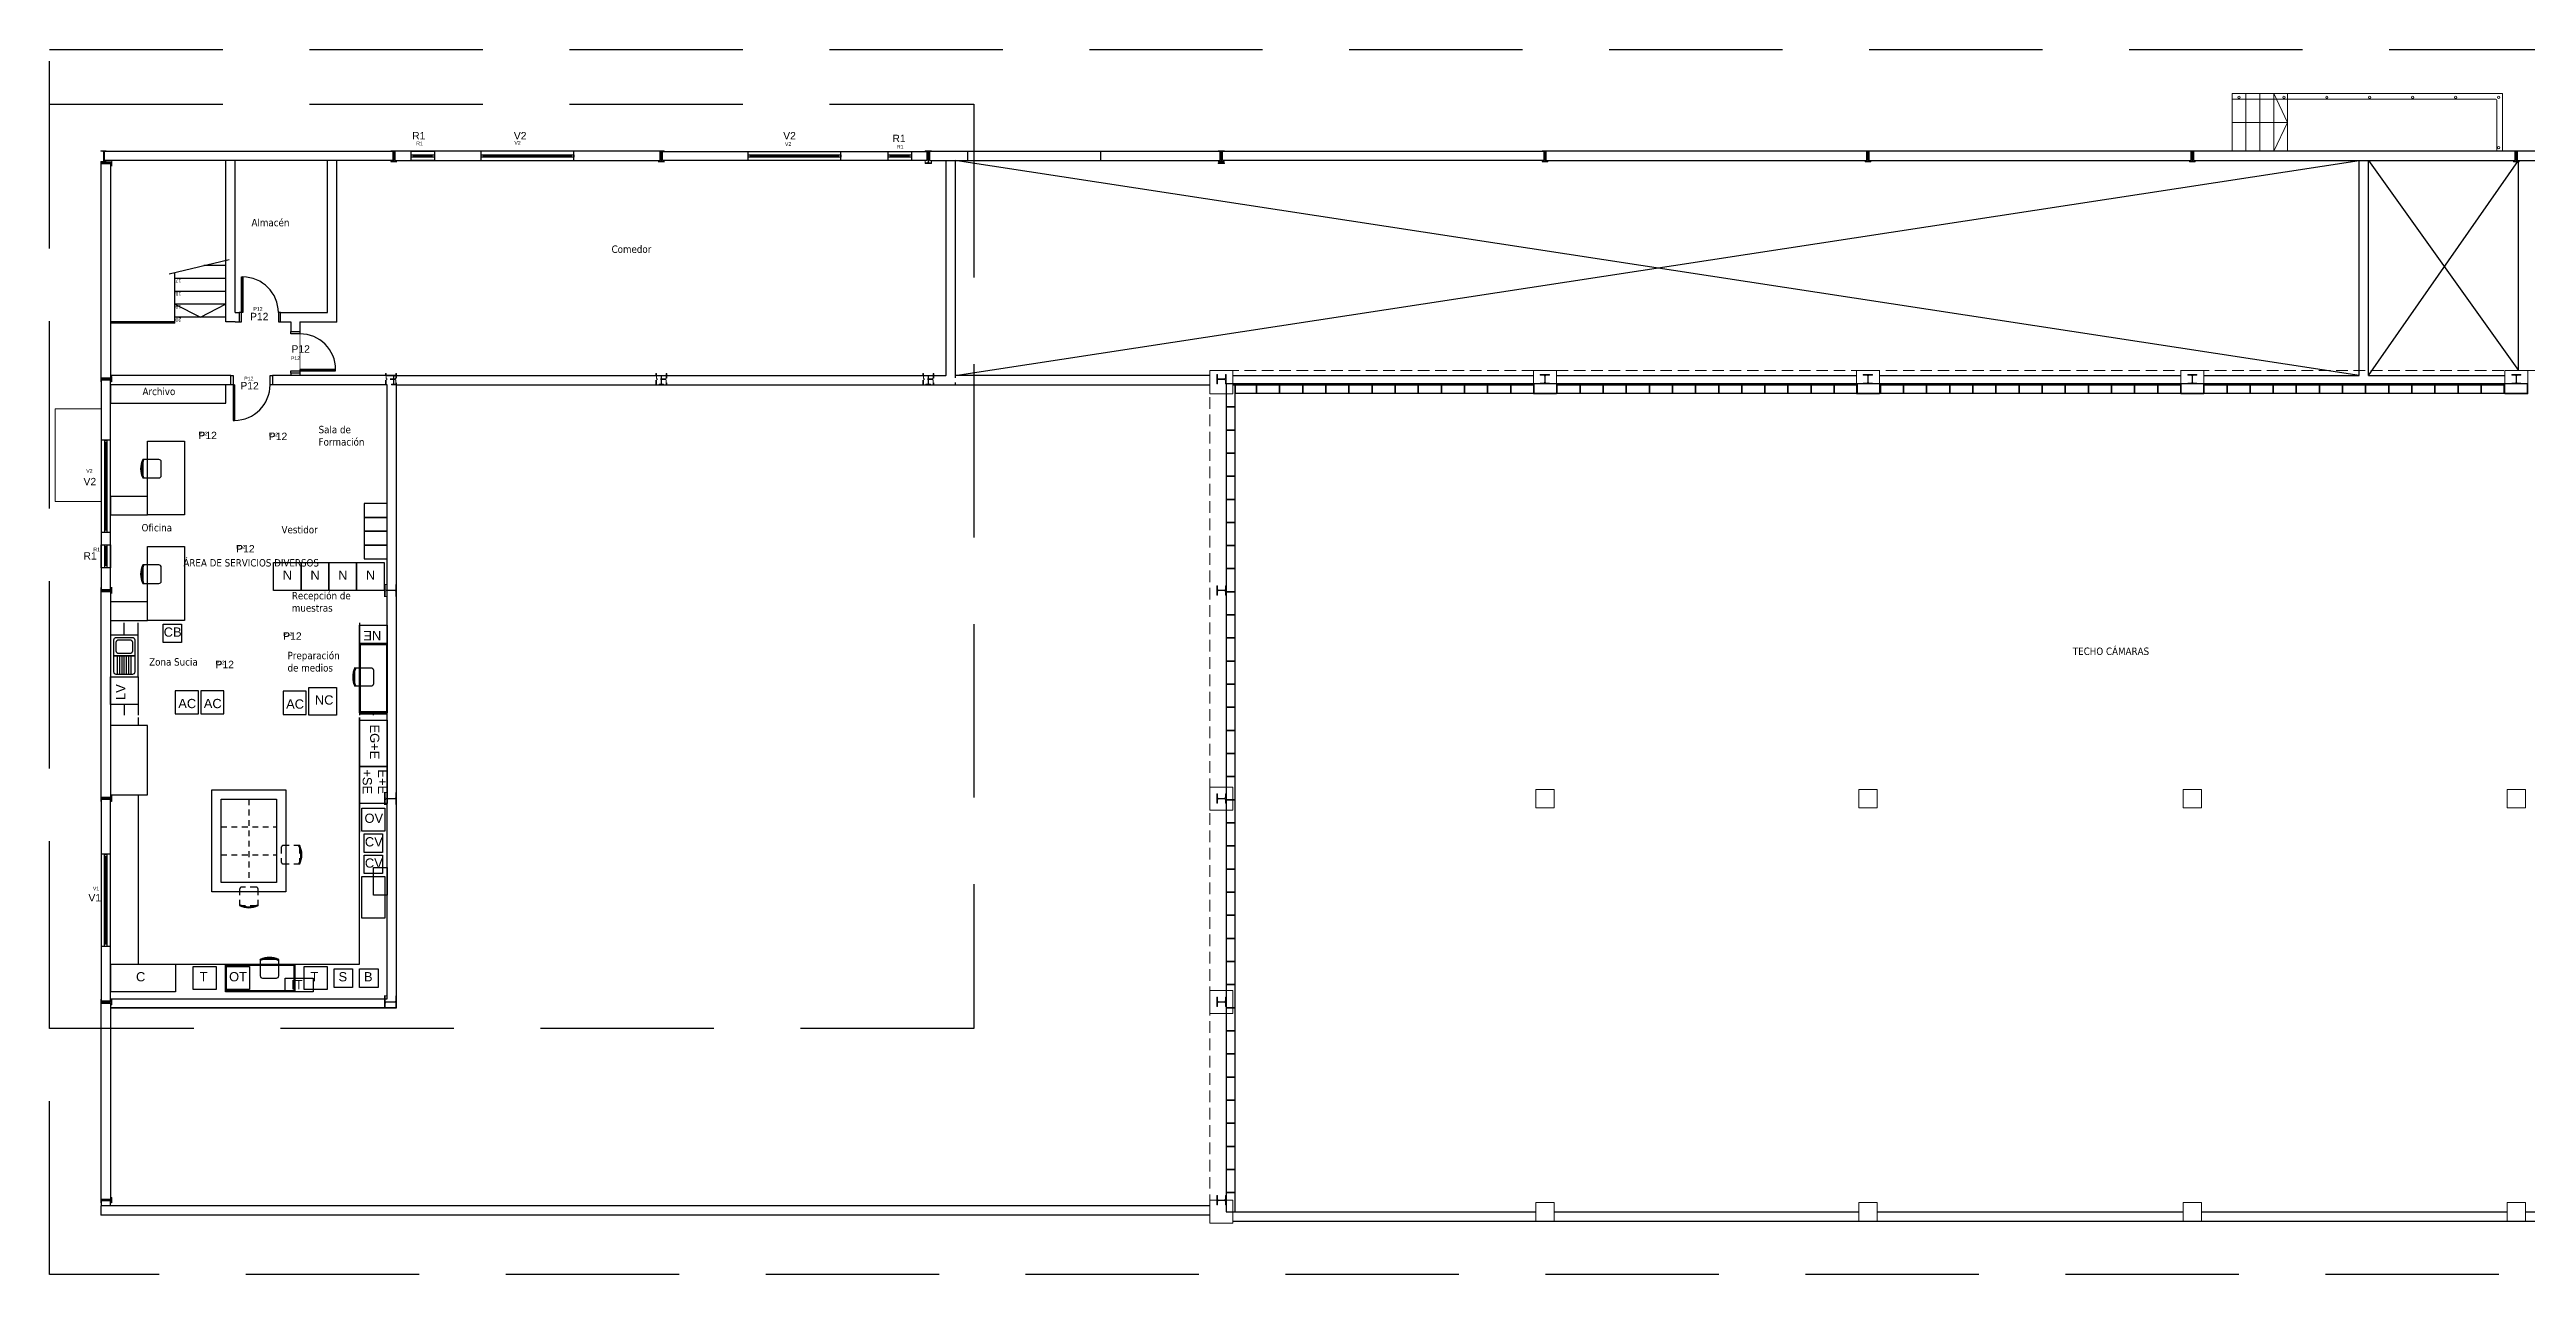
# Model space of a CAD drawing. Header units: metres. Extents: x 335 to 416, y -99 to 49.
# Drawn here: x 334.9 to 388.5, y 22.8 to 49.3 of the extents above; entities that cross this region are included whole.
import ezdxf

# ---------------------------------------------------------------- set-up
doc = ezdxf.new("R2010")
doc.units = ezdxf.units.M
for name, pattern in [('2010.10.30 PLANO BASE$0$HIDDEN', [0.375, 0.25, -0.125]), ('CONTINUA', [0]), ('HIDDEN', [0.375, 0.25, -0.125]), ('RAYITAS', [0.375, 0.25, -0.125])]:
    doc.linetypes.add(name, pattern=pattern)
for name, color, linetype in [('00.00 CRUZ HUECOS', 3, 'Continuous'), ('00.02 TEXTO 2', 8, 'Continuous'), ('05.01 TABIQUERÍA', 8, 'Continuous'), ('05.01 TABIQUERÍA ALTA', 8, 'Continuous'), ('05.01 TABIQUERÍA CUBIERTA', 8, 'Continuous'), ('05.01 TABIQUERÍA EXISTENTE', 8, 'Continuous'), ('05.02 CERRAMIENTOS ALVEOLARES', 8, 'Continuous'), ('05.04 ENFOSCADO ALICATADO', 251, 'Continuous'), ('05.04 TRASD OMEGA PLADUR', 251, 'Continuous'), ('05.04 TRASD OMEGA PLADUR ALICATADO', 251, 'Continuous'), ('06.02 PAVIMENTOS_ALTA', 8, 'Continuous'), ('06.03 ESCALERAS', 4, 'Continuous'), ('07.01 CARPINTERIA', 253, 'Continuous'), ('07.01 CARPINTERIA ALTA', 253, 'Continuous'), ('07.01 CARPINTERIA MEMORIA 1_100', 5, 'Continuous'), ('07.01 CARPINTERIA MEMORIA 1_50', 5, 'Continuous'), ('07.01 CARPINTERIA PANEL MEMORIA 1_100', 150, 'Continuous'), ('07.01 CARPINTERIA PANEL MEMORIA 1_50', 5, 'Continuous'), ('10.02 MOBILIARIO', 4, 'Continuous'), ('10.02 MOBILIARIO TEXTOS', 3, 'Continuous')]:
    doc.layers.add(name, color=color, linetype=linetype)
for name, color, linetype, lineweight in [('01.01 URB_RAMPAS', 8, 'Continuous', 5), ('01.01 URBANIZACIÓN', 8, 'Continuous', 5), ('04.01 PILARES', 7, 'Continuous', 5), ('04.01 PILARES EXISTENTE', 7, 'Continuous', 5), ('04.01 PILARES_CUBIERTA', 7, 'Continuous', 5), ('04.02 ESTRUCTURA HORMIGÓN FORJADOS', 7, 'Continuous', 5), ('04.02 ESTRUCTURA METALICA', 7, 'Continuous', 5)]:
    doc.layers.add(name, color=color, linetype=linetype, lineweight=lineweight)
doc.layers.add('99_NO_IMPRIME', color=7, linetype='Continuous', plot=False)
doc.styles.add('Civilport', font='tahoma.ttf')
doc.styles.get("Standard").update_dxf_attribs({"font": 'arial.ttf'})

# ---------------------------------------------------------------- blocks, each defined once
blk = doc.blocks.new('0ipe0240')
at = {"ltscale": 0.009}
for p, q in [((-0.06, 0.1102), (-0.06, 0.12)), ((-0.06, 0.12), (0.06, 0.12)), ((-0.06, 0.1102), (-0.0151, 0.1102)), ((-0.0031, -0.0982), (-0.0031, 0.0982)), ((-0.0031, 0), (0.0031, 0)), ((0.0031, -0.0982), (0.0031, 0.0982)), ((0.06, 0.1102), (0.0151, 0.1102)), ((0.06, 0.12), (0.06, 0.1102)), ((-0.0151, -0.1102), (-0.06, -0.1102)), ((-0.06, -0.12), (-0.06, -0.1102)), ((0.06, -0.12), (-0.06, -0.12)), ((0.0151, -0.1102), (0.06, -0.1102)), ((0.06, -0.1102), (0.06, -0.12))]:
    blk.add_line(p, q, dxfattribs=at)
for centre, start, end in [((-0.0151, 0.0982), 0, 90), ((0.0151, 0.0982), 90, 180), ((-0.0151, -0.0982), 270, 0), ((0.0151, -0.0982), 180, 270)]:
    blk.add_arc(centre, 0.012, start, end, dxfattribs=at)
blk = doc.blocks.new('0upn0240')
at = {"ltscale": 0.009}
blk.add_line((0, 0), (0.01, 0), dxfattribs=at)
blk.add_lwpolyline([(0, -0.12), (0.085, -0.12), (0.085, -0.118, 0.377869), (0.079, -0.112), (0.021, -0.104, -0.377869), (0.01, -0.091), (0.01, 0.091, -0.377869), (0.021, 0.104), (0.079, 0.112, 0.377869), (0.085, 0.118), (0.085, 0.12), (0, 0.12)], format="xyb", close=True)
blk = doc.blocks.new('0ipe0270')
at = {"ltscale": 0.009}
for p, q in [((-0.0675, 0.1248), (-0.0675, 0.135)), ((-0.0675, 0.135), (0.0675, 0.135)), ((-0.0675, 0.1248), (-0.018, 0.1248)), ((-0.003, -0.1098), (-0.003, 0.1098)), ((-0.003, 0), (0.003, 0)), ((0.003, -0.1098), (0.003, 0.1098)), ((0.0675, 0.1248), (0.018, 0.1248)), ((0.0675, 0.135), (0.0675, 0.1248)), ((-0.018, -0.1248), (-0.0675, -0.1248)), ((-0.0675, -0.135), (-0.0675, -0.1248)), ((0.0675, -0.135), (-0.0675, -0.135)), ((0.018, -0.1248), (0.0675, -0.1248)), ((0.0675, -0.1248), (0.0675, -0.135))]:
    blk.add_line(p, q, dxfattribs=at)
for centre, start, end in [((-0.018, 0.1098), 0, 90), ((0.018, 0.1098), 90, 180), ((-0.018, -0.1098), 270, 0), ((0.018, -0.1098), 180, 270)]:
    blk.add_arc(centre, 0.015, start, end, dxfattribs=at)
blk = doc.blocks.new('0heb0260')
at = {"ltscale": 0.009}
for p, q in [((-0.13, 0.1125), (-0.13, 0.13)), ((-0.13, 0.13), (0.13, 0.13)), ((-0.029, 0.1125), (-0.13, 0.1125)), ((-0.005, -0.0885), (-0.005, 0.0885)), ((0.005, 0), (-0.005, 0)), ((0.005, -0.0885), (0.005, 0.0885)), ((0.029, 0.1125), (0.13, 0.1125)), ((0.13, 0.13), (0.13, 0.1125)), ((-0.13, -0.1125), (-0.029, -0.1125)), ((-0.13, -0.13), (-0.13, -0.1125)), ((0.13, -0.13), (-0.13, -0.13)), ((0.13, -0.1125), (0.029, -0.1125)), ((0.13, -0.1125), (0.13, -0.13))]:
    blk.add_line(p, q, dxfattribs=at)
for centre, start, end in [((-0.029, 0.0885), 360, 90), ((0.029, 0.0885), 90, 180), ((-0.029, -0.0885), 270, 360), ((0.029, -0.0885), 180, 270)]:
    blk.add_arc(centre, 0.024, start, end, dxfattribs=at)
blk = doc.blocks.new('0ipe0200')
at = {"ltscale": 0.009}
for p, q in [((-0.05, 0.0915), (-0.05, 0.1)), ((-0.05, 0.1), (0.05, 0.1)), ((-0.05, 0.0915), (-0.0148, 0.0915)), ((-0.0028, 0.0795), (-0.0028, -0.0795)), ((-0.0028, 0), (0.0028, 0)), ((0.0028, 0.0795), (0.0028, -0.0795)), ((0.05, 0.0915), (0.0148, 0.0915)), ((0.05, 0.1), (0.05, 0.0915)), ((-0.0148, -0.0915), (-0.05, -0.0915)), ((-0.05, -0.1), (-0.05, -0.0915)), ((0.05, -0.1), (-0.05, -0.1)), ((0.0148, -0.0915), (0.05, -0.0915)), ((0.05, -0.0915), (0.05, -0.1))]:
    blk.add_line(p, q, dxfattribs=at)
for centre, start, end in [((-0.0148, 0.0795), 0, 90), ((0.0148, 0.0795), 90, 180), ((-0.0148, -0.0795), 270, 0), ((0.0148, -0.0795), 180, 270)]:
    blk.add_arc(centre, 0.012, start, end, dxfattribs=at)
blk = doc.blocks.new('0HEB0240dis')
at = {"layer": '04.02 ESTRUCTURA METALICA', "linetype": 'RAYITAS', "ltscale": 0.1}
for p, q in [((-0.12, -0.12), (-0.12, 0.12)), ((-0.12, 0.12), (-0.103, 0.12)), ((-0.103, 0.026), (-0.103, 0.12)), ((0.082, 0.005), (-0.082, 0.005)), ((0, 0.005), (0, -0.005)), ((0.103, 0.12), (0.12, 0.12)), ((0.103, 0.12), (0.103, 0.026)), ((0.12, 0.12), (0.12, -0.12)), ((-0.103, -0.12), (-0.12, -0.12)), ((-0.103, -0.026), (-0.103, -0.12)), ((0.082, -0.005), (-0.082, -0.005)), ((0.103, -0.12), (0.103, -0.026)), ((0.12, -0.12), (0.103, -0.12))]:
    blk.add_line(p, q, dxfattribs=at)
for centre, start, end in [((-0.082, 0.026), 180, 270), ((0.082, 0.026), 270, 0), ((-0.082, -0.026), 90, 180), ((0.082, -0.026), 0, 90)]:
    blk.add_arc(centre, 0.021, start, end, dxfattribs=at)
blk = doc.blocks.new('0heb0200')
at = {"ltscale": 0.009}
blk.add_line((0.0045, 0), (-0.0045, 0), dxfattribs=at)
blk.add_lwpolyline([(-0.1, -0.1), (0.1, -0.1), (0.1, -0.085), (0.0225, -0.085, -0.4142136), (0.0045, -0.067), (0.0045, 0.067, -0.4142136), (0.0225, 0.085), (0.1, 0.085), (0.1, 0.1), (-0.1, 0.1), (-0.1, 0.085), (-0.0225, 0.085, -0.4142136), (-0.0045, 0.067), (-0.0045, -0.067, -0.4142136), (-0.0225, -0.085), (-0.1, -0.085)], format="xyb", close=True)

msp = doc.modelspace()

# ---------------------------------------------------------------- linework, layer by layer
at = {"layer": '00.00 CRUZ HUECOS', "color": 9}
for p, q in [((354.479, 42.283), (384.859, 46.933)), ((384.859, 42.283), (354.479, 46.932)), ((385.059, 46.933), (388.309, 42.388)), ((385.059, 42.283), (388.309, 46.933))]:
    msp.add_line(p, q, dxfattribs=at)
at = {"layer": '01.01 URB_RAMPAS'}
for p, q in [((382.109, 48.383), (382.109, 47.133)), ((382.109, 48.383), (387.959, 48.383)), ((382.409, 48.383), (382.409, 47.133)), ((382.709, 48.383), (382.709, 47.133)), ((383.009, 48.383), (383.009, 47.133)), ((383.309, 48.383), (383.309, 47.133)), ((387.959, 47.133), (387.959, 48.383))]:
    msp.add_line(p, q, dxfattribs=at)
for points in [[(382.109, 47.758), (383.309, 47.758), (383.009, 48.383)], [(382.109, 47.758), (383.309, 47.758), (383.009, 47.133)]]:
    msp.add_lwpolyline(points, dxfattribs=at)
at = {"layer": '01.01 URBANIZACIÓN', "ltscale": 0.01}
for p, q in [((335.999, 41.558), (334.999, 41.558)), ((334.999, 39.558), (334.999, 41.558)), ((335.999, 39.558), (334.999, 39.558))]:
    msp.add_line(p, q, dxfattribs=at)
at = {"layer": '01.01 URBANIZACIÓN'}
msp.add_lwpolyline([(382.109, 48.263), (387.799, 48.263, -0.414214), (387.839, 48.223), (387.839, 47.133)], format="xyb", dxfattribs=at)
for centre in [(382.259, 48.303), (383.229, 48.303), (384.159, 48.303), (385.089, 48.303), (386.019, 48.303), (386.949, 48.303), (387.879, 48.303), (387.879, 47.213)]:
    msp.add_circle(centre, 0.025, dxfattribs=at)
at = {"layer": '04.01 PILARES EXISTENTE', "linetype": 'CONTINUA', "ltscale": 0.2}
for points in [[(359.989, 42.388), (360.489, 42.388), (360.489, 41.888), (359.989, 41.888)], [(366.989, 42.388), (367.489, 42.388), (367.489, 41.888), (366.989, 41.888)], [(373.979, 42.388), (374.479, 42.388), (374.479, 41.888), (373.979, 41.888)], [(380.999, 42.388), (381.499, 42.388), (381.499, 41.888), (380.999, 41.888)], [(388.009, 42.388), (388.509, 42.388), (388.509, 41.888), (388.009, 41.888)], [(359.989, 33.378), (360.489, 33.378), (360.489, 32.878), (359.989, 32.878)], [(367.039, 33.328), (367.439, 33.328), (367.439, 32.928), (367.039, 32.928)], [(374.029, 33.328), (374.429, 33.328), (374.429, 32.928), (374.029, 32.928)], [(381.049, 33.328), (381.449, 33.328), (381.449, 32.928), (381.049, 32.928)], [(388.059, 33.328), (388.459, 33.328), (388.459, 32.928), (388.059, 32.928)], [(359.989, 28.978), (360.489, 28.978), (360.489, 28.478), (359.989, 28.478)], [(359.989, 24.438), (360.489, 24.438), (360.489, 23.938), (359.989, 23.938)], [(367.039, 24.388), (367.439, 24.388), (367.439, 23.988), (367.039, 23.988)], [(374.029, 24.388), (374.429, 24.388), (374.429, 23.988), (374.029, 23.988)], [(381.049, 24.388), (381.449, 24.388), (381.449, 23.988), (381.049, 23.988)], [(388.059, 24.388), (388.459, 24.388), (388.459, 23.988), (388.059, 23.988)]]:
    msp.add_lwpolyline(points, close=True, dxfattribs=at)
at = {"layer": '04.01 PILARES_CUBIERTA'}
msp.add_line((360.339, 24.338), (360.339, 24.458), dxfattribs=at)
at = {"layer": '04.02 ESTRUCTURA HORMIGÓN FORJADOS', "linetype": 'HIDDEN'}
msp.add_lwpolyline([(359.989, 23.938), (359.989, 42.388), (402.549, 42.388), (402.549, 23.988), (360.489, 23.988), (360.489, 23.938), (359.989, 23.938)], close=True, dxfattribs=at)
at = {"layer": '05.01 TABIQUERÍA'}
for p, q in [((384.859, 42.283), (384.859, 46.933)), ((385.059, 42.283), (385.059, 46.933)), ((388.309, 42.388), (388.309, 46.933)), ((359.989, 42.283), (354.479, 42.283)), ((354.479, 42.083), (359.989, 42.083))]:
    msp.add_line(p, q, dxfattribs=at)
at = {"layer": '05.01 TABIQUERÍA ALTA'}
for p, q in [((338.699, 43.443), (338.699, 46.933)), ((338.899, 43.643), (338.899, 46.933)), ((340.899, 43.643), (340.899, 46.933)), ((354.279, 46.932), (354.279, 42.283)), ((354.279, 46.932), (354.279, 42.283)), ((354.479, 46.932), (354.479, 42.283)), ((354.479, 46.932), (354.479, 42.283)), ((338.899, 43.443), (338.699, 43.443)), ((338.899, 43.643), (338.983, 43.643)), ((338.899, 43.443), (339.001, 43.443)), ((339.882, 43.643), (340.899, 43.643)), ((338.744, 42.283), (336.199, 42.283)), ((338.804, 42.283), (336.199, 42.283)), ((338.804, 42.083), (336.199, 42.083)), ((338.804, 42.083), (336.199, 42.083)), ((342.189, 42.283), (339.703, 42.283)), ((342.156, 42.083), (339.703, 42.083)), ((342.189, 42.083), (339.703, 42.083)), ((342.389, 42.283), (339.753, 42.283)), ((342.189, 42.283), (354.279, 42.283)), ((342.189, 28.798), (342.189, 42.083)), ((342.389, 28.744), (342.389, 42.083)), ((342.389, 42.083), (354.479, 42.083)), ((342.389, 28.744), (342.389, 42.083)), ((336.198, 28.798), (342.189, 28.798)), ((336.198, 28.598), (342.389, 28.598))]:
    msp.add_line(p, q, dxfattribs=at)
for points in [[(340.3, 43.443), (341.1, 43.443), (341.1, 46.933)], [(338.899, 43.443), (338.983, 43.443)], [(339.882, 43.443), (340.1, 43.443)], [(340.1, 43.443), (340.1, 43.234)], [(340.3, 43.443), (340.3, 43.234)], [(340.1, 42.334), (340.1, 42.283)], [(340.3, 42.334), (340.3, 42.283)]]:
    msp.add_lwpolyline(points, dxfattribs=at)
at = {"layer": '05.01 TABIQUERÍA CUBIERTA'}
for points in [[(360.539, 42.103), (360.339, 42.103), (360.339, 41.603), (360.539, 41.603)], [(360.999, 41.903), (360.999, 42.103), (360.539, 42.103), (360.539, 41.903)], [(361.499, 41.903), (361.499, 42.103), (360.999, 42.103), (360.999, 41.903)], [(361.999, 41.903), (361.999, 42.103), (361.499, 42.103), (361.499, 41.903)], [(362.499, 41.903), (362.499, 42.103), (361.999, 42.103), (361.999, 41.903)], [(362.999, 41.903), (362.999, 42.103), (362.499, 42.103), (362.499, 41.903)], [(363.499, 41.903), (363.499, 42.103), (362.999, 42.103), (362.999, 41.903)], [(363.999, 41.903), (363.999, 42.103), (363.499, 42.103), (363.499, 41.903)], [(364.499, 41.903), (364.499, 42.103), (363.999, 42.103), (363.999, 41.903)], [(364.999, 41.903), (364.999, 42.103), (364.499, 42.103), (364.499, 41.903)], [(365.499, 41.903), (365.499, 42.103), (364.999, 42.103), (364.999, 41.903)], [(365.999, 41.903), (365.999, 42.103), (365.499, 42.103), (365.499, 41.903)], [(366.499, 41.903), (366.499, 42.103), (365.999, 42.103), (365.999, 41.903)], [(366.999, 41.903), (366.999, 42.103), (366.499, 42.103), (366.499, 41.903)], [(367.499, 41.903), (367.499, 42.103), (366.999, 42.103), (366.999, 41.903)], [(367.999, 41.903), (367.999, 42.103), (367.499, 42.103), (367.499, 41.903)], [(368.499, 41.903), (368.499, 42.103), (367.999, 42.103), (367.999, 41.903)], [(368.999, 41.903), (368.999, 42.103), (368.499, 42.103), (368.499, 41.903)], [(369.499, 41.903), (369.499, 42.103), (368.999, 42.103), (368.999, 41.903)], [(369.999, 41.903), (369.999, 42.103), (369.499, 42.103), (369.499, 41.903)], [(370.499, 41.903), (370.499, 42.103), (369.999, 42.103), (369.999, 41.903)], [(370.999, 41.903), (370.999, 42.103), (370.499, 42.103), (370.499, 41.903)], [(371.499, 41.903), (371.499, 42.103), (370.999, 42.103), (370.999, 41.903)], [(371.999, 41.903), (371.999, 42.103), (371.499, 42.103), (371.499, 41.903)], [(372.499, 41.903), (372.499, 42.103), (371.999, 42.103), (371.999, 41.903)], [(372.999, 41.903), (372.999, 42.103), (372.499, 42.103), (372.499, 41.903)], [(373.499, 41.903), (373.499, 42.103), (372.999, 42.103), (372.999, 41.903)], [(373.999, 41.903), (373.999, 42.103), (373.499, 42.103), (373.499, 41.903)], [(374.499, 41.903), (374.499, 42.103), (373.999, 42.103), (373.999, 41.903)], [(374.999, 41.903), (374.999, 42.103), (374.499, 42.103), (374.499, 41.903)], [(375.499, 41.903), (375.499, 42.103), (374.999, 42.103), (374.999, 41.903)], [(375.999, 41.903), (375.999, 42.103), (375.499, 42.103), (375.499, 41.903)], [(376.499, 41.903), (376.499, 42.103), (375.999, 42.103), (375.999, 41.903)], [(376.999, 41.903), (376.999, 42.103), (376.499, 42.103), (376.499, 41.903)], [(377.499, 41.903), (377.499, 42.103), (376.999, 42.103), (376.999, 41.903)], [(377.999, 41.903), (377.999, 42.103), (377.499, 42.103), (377.499, 41.903)], [(378.499, 41.903), (378.499, 42.103), (377.999, 42.103), (377.999, 41.903)], [(378.999, 41.903), (378.999, 42.103), (378.499, 42.103), (378.499, 41.903)], [(379.499, 41.903), (379.499, 42.103), (378.999, 42.103), (378.999, 41.903)], [(379.999, 41.903), (379.999, 42.103), (379.499, 42.103), (379.499, 41.903)], [(380.499, 41.903), (380.499, 42.103), (379.999, 42.103), (379.999, 41.903)], [(380.999, 41.903), (380.999, 42.103), (380.499, 42.103), (380.499, 41.903)], [(381.499, 41.903), (381.499, 42.103), (380.999, 42.103), (380.999, 41.903)], [(381.999, 41.903), (381.999, 42.103), (381.499, 42.103), (381.499, 41.903)], [(382.499, 41.903), (382.499, 42.103), (381.999, 42.103), (381.999, 41.903)], [(382.999, 41.903), (382.999, 42.103), (382.499, 42.103), (382.499, 41.903)], [(383.499, 41.903), (383.499, 42.103), (382.999, 42.103), (382.999, 41.903)], [(383.999, 41.903), (383.999, 42.103), (383.499, 42.103), (383.499, 41.903)], [(384.499, 41.903), (384.499, 42.103), (383.999, 42.103), (383.999, 41.903)], [(384.999, 41.903), (384.999, 42.103), (384.499, 42.103), (384.499, 41.903)], [(385.499, 41.903), (385.499, 42.103), (384.999, 42.103), (384.999, 41.903)], [(385.999, 41.903), (385.999, 42.103), (385.499, 42.103), (385.499, 41.903)], [(386.499, 41.903), (386.499, 42.103), (385.999, 42.103), (385.999, 41.903)], [(386.999, 41.903), (386.999, 42.103), (386.499, 42.103), (386.499, 41.903)], [(387.499, 41.903), (387.499, 42.103), (386.999, 42.103), (386.999, 41.903)], [(387.999, 41.903), (387.999, 42.103), (387.499, 42.103), (387.499, 41.903)], [(388.499, 41.903), (388.499, 42.103), (387.999, 42.103), (387.999, 41.903)], [(360.539, 41.603), (360.339, 41.603), (360.339, 41.103), (360.539, 41.103)], [(360.539, 41.103), (360.339, 41.103), (360.339, 40.603), (360.539, 40.603)], [(360.539, 40.603), (360.339, 40.603), (360.339, 40.103), (360.539, 40.103)], [(360.539, 40.103), (360.339, 40.103), (360.339, 39.603), (360.539, 39.603)], [(360.539, 39.603), (360.339, 39.603), (360.339, 39.103), (360.539, 39.103)], [(360.539, 39.103), (360.339, 39.103), (360.339, 38.603), (360.539, 38.603)], [(360.539, 38.603), (360.339, 38.603), (360.339, 38.103), (360.539, 38.103)], [(360.539, 38.103), (360.339, 38.103), (360.339, 37.603), (360.539, 37.603)], [(360.539, 37.603), (360.339, 37.603), (360.339, 37.103), (360.539, 37.103)], [(360.539, 37.103), (360.339, 37.103), (360.339, 36.603), (360.539, 36.603)], [(360.539, 36.603), (360.339, 36.603), (360.339, 36.103), (360.539, 36.103)], [(360.539, 36.103), (360.339, 36.103), (360.339, 35.603), (360.539, 35.603)], [(360.539, 35.603), (360.339, 35.603), (360.339, 35.103), (360.539, 35.103)], [(360.539, 35.103), (360.339, 35.103), (360.339, 34.603), (360.539, 34.603)], [(360.539, 34.603), (360.339, 34.603), (360.339, 34.103), (360.539, 34.103)], [(360.539, 34.103), (360.339, 34.103), (360.339, 33.603), (360.539, 33.603)], [(360.539, 33.603), (360.339, 33.603), (360.339, 33.103), (360.539, 33.103)], [(360.539, 33.103), (360.339, 33.103), (360.339, 32.603), (360.539, 32.603)], [(360.539, 32.603), (360.339, 32.603), (360.339, 32.103), (360.539, 32.103)], [(360.539, 32.103), (360.339, 32.103), (360.339, 31.603), (360.539, 31.603)], [(360.539, 31.603), (360.339, 31.603), (360.339, 31.103), (360.539, 31.103)], [(360.539, 31.103), (360.339, 31.103), (360.339, 30.603), (360.539, 30.603)], [(360.539, 30.603), (360.339, 30.603), (360.339, 30.103), (360.539, 30.103)], [(360.539, 30.103), (360.339, 30.103), (360.339, 29.603), (360.539, 29.603)], [(360.539, 29.603), (360.339, 29.603), (360.339, 29.103), (360.539, 29.103)], [(360.539, 29.103), (360.339, 29.103), (360.339, 28.603), (360.539, 28.603)], [(360.539, 28.603), (360.339, 28.603), (360.339, 28.103), (360.539, 28.103)], [(360.539, 28.103), (360.339, 28.103), (360.339, 27.603), (360.539, 27.603)], [(360.539, 27.603), (360.339, 27.603), (360.339, 27.103), (360.539, 27.103)], [(360.539, 27.103), (360.339, 27.103), (360.339, 26.603), (360.539, 26.603)], [(360.539, 26.603), (360.339, 26.603), (360.339, 26.103), (360.539, 26.103)], [(360.539, 26.103), (360.339, 26.103), (360.339, 25.603), (360.539, 25.603)], [(360.539, 25.603), (360.339, 25.603), (360.339, 25.103), (360.539, 25.103)], [(360.539, 25.103), (360.339, 25.103), (360.339, 24.603), (360.539, 24.603)], [(360.539, 24.603), (360.339, 24.603), (360.339, 24.188), (360.539, 24.188)]]:
    msp.add_lwpolyline(points, close=True, dxfattribs=at)
at = {"layer": '05.01 TABIQUERÍA EXISTENTE'}
for p, q in [((360.489, 42.283), (366.989, 42.283)), ((360.489, 42.083), (366.989, 42.083)), ((367.489, 42.283), (373.979, 42.283)), ((367.489, 42.083), (373.979, 42.083)), ((374.479, 42.283), (380.999, 42.283)), ((374.479, 42.083), (380.999, 42.083)), ((381.499, 42.283), (384.859, 42.283)), ((381.499, 42.083), (388.009, 42.083)), ((385.059, 42.283), (388.009, 42.283)), ((359.989, 24.318), (335.989, 24.318)), ((335.989, 24.318), (335.989, 24.118)), ((360.489, 24.188), (367.039, 24.188)), ((367.439, 24.188), (374.029, 24.188)), ((374.429, 24.188), (381.049, 24.188)), ((381.449, 24.188), (388.059, 24.188)), ((388.459, 24.188), (395.019, 24.188)), ((359.989, 24.118), (335.989, 24.118)), ((360.489, 23.988), (395.019, 23.988))]:
    msp.add_line(p, q, dxfattribs=at)
at = {"layer": '05.02 CERRAMIENTOS ALVEOLARES'}
for p, q in [((354.75, 46.932), (354.75, 47.132)), ((357.63, 46.932), (357.63, 47.132)), ((336.198, 28.086), (336.198, 28.086)), ((336.198, 25.086), (336.198, 25.086))]:
    msp.add_line(p, q, dxfattribs=at)
for points in [[(336.199, 46.868), (336.199, 42.225), (335.999, 42.225), (335.999, 46.868)], [(336.071, 47.133), (342.306, 47.133), (342.306, 46.933), (336.071, 46.933)], [(348.096, 47.133), (342.351, 47.133), (342.351, 46.933), (348.096, 46.933)], [(348.142, 47.132), (353.868, 47.132), (353.868, 46.932), (348.142, 46.932)], [(360.211, 47.132), (353.924, 47.132), (353.924, 46.932), (360.211, 46.932)], [(360.261, 47.133), (367.216, 47.133), (367.216, 46.933), (360.261, 46.933)], [(374.206, 47.133), (367.261, 47.133), (367.261, 46.933), (374.206, 46.933)], [(381.226, 47.133), (374.251, 47.133), (374.251, 46.933), (381.226, 46.933)], [(395.246, 47.133), (388.281, 47.133), (388.281, 46.933), (395.246, 46.933)], [(336.199, 37.655), (336.199, 42.18), (335.999, 42.18), (335.999, 37.655)], [(336.198, 37.61), (336.198, 33.15), (335.999, 33.15), (335.999, 37.61)], [(336.198, 28.75), (336.198, 33.105), (335.999, 33.105), (335.999, 28.75)], [(336.198, 24.453), (335.999, 24.453), (335.999, 28.705), (336.198, 28.705)]]:
    msp.add_lwpolyline(points, close=True, dxfattribs=at)
for points in [[(388.236, 46.933), (388.236, 47.133), (381.276, 47.133), (381.276, 46.933), (388.236, 46.933)], [(336.199, 25.668), (336.199, 24.453), (335.999, 24.453), (335.999, 28.705), (336.199, 28.705), (336.199, 28.668)], [(336.199, 24.318), (336.199, 24.422), (335.999, 24.422), (335.999, 24.318)]]:
    msp.add_lwpolyline(points, dxfattribs=at)
at = {"layer": '05.04 ENFOSCADO ALICATADO', "const_width": 0.02}
for points in [[(354.279, 46.932), (354.279, 42.283), (340.3, 42.283), (340.3, 43.443), (341.1, 43.443), (341.1, 46.933)], [(342.189, 42.083), (342.189, 37.763), (342.129, 37.763), (342.129, 37.503), (342.189, 37.503), (342.189, 33.258), (342.129, 33.258), (342.129, 32.998), (342.189, 32.998), (342.189, 28.858), (342.129, 28.858), (342.129, 28.798), (336.198, 28.798)]]:
    msp.add_lwpolyline(points, dxfattribs=at)
at = {"layer": '05.04 TRASD OMEGA PLADUR', "const_width": 0.02}
for points in [[(336.198, 42.283), (336.198, 46.818), (336.229, 46.818), (336.229, 46.933), (338.699, 46.933)], [(341.1, 46.933), (342.269, 46.933), (342.269, 46.903), (342.389, 46.903), (342.389, 46.933), (348.059, 46.933), (348.059, 46.903), (348.179, 46.903), (348.179, 46.932), (353.829, 46.932), (353.829, 46.873), (353.964, 46.873), (353.964, 46.932), (354.279, 46.932)], [(336.198, 33.933), (336.198, 37.573), (336.229, 37.573), (336.229, 37.693), (336.199, 37.693), (336.199, 42.083)]]:
    msp.add_lwpolyline(points, dxfattribs=at)
at = {"layer": '05.04 TRASD OMEGA PLADUR ALICATADO', "const_width": 0.02}
for points in [[(341.1, 46.933), (342.269, 46.933), (342.269, 46.903), (342.389, 46.903), (342.389, 46.933), (348.059, 46.933), (348.059, 46.903), (348.179, 46.903), (348.179, 46.932), (353.829, 46.932), (353.829, 46.873), (353.964, 46.873), (353.964, 46.932), (354.279, 46.932)], [(336.198, 28.798), (336.198, 33.068), (336.229, 33.068), (336.229, 33.188), (336.198, 33.188), (336.198, 37.573), (336.229, 37.573), (336.229, 37.693), (336.199, 37.693), (336.199, 42.083)]]:
    msp.add_lwpolyline(points, dxfattribs=at)
at = {"layer": '06.02 PAVIMENTOS_ALTA', "linetype": 'RAYITAS', "ltscale": 0.1}
msp.add_line((354.479, 46.932), (354.479, 42.083), dxfattribs=at)
at = {"layer": '06.02 PAVIMENTOS_ALTA'}
for p, q in [((342.389, 28.598), (342.389, 42.083)), ((342.389, 42.083), (354.479, 42.083)), ((342.389, 28.598), (336.198, 28.598))]:
    msp.add_line(p, q, dxfattribs=at)
at = {"layer": '06.03 ESCALERAS'}
for p, q in [((337.468, 44.481), (338.768, 44.795)), ((337.589, 43.413), (337.589, 44.51)), ((338.699, 44.663), (338.221, 44.663)), ((338.699, 44.383), (337.589, 44.383)), ((338.699, 44.103), (337.589, 44.103)), ((337.589, 43.443), (336.199, 43.443)), ((338.699, 43.823), (337.589, 43.823)), ((337.589, 43.823), (338.144, 43.543)), ((338.699, 43.543), (337.589, 43.543)), ((338.144, 43.543), (338.689, 43.823)), ((337.589, 43.413), (336.199, 43.413))]:
    msp.add_line(p, q, dxfattribs=at)
at = {"layer": '07.01 CARPINTERIA'}
for p, q in [((339.061, 43.643), (339.061, 44.414)), ((340.3, 42.413), (341.071, 42.413)), ((338.883, 42.083), (338.883, 41.312))]:
    msp.add_line(p, q, dxfattribs=at)
for points in [[(342.708, 47.058), (343.208, 47.058), (343.208, 47.008), (342.708, 47.008)], [(353.03, 47.057), (353.53, 47.057), (353.53, 47.007), (353.03, 47.007)], [(339.032, 43.643), (339.032, 44.414), (339.061, 44.414), (339.061, 43.643)], [(338.983, 43.643), (338.983, 43.443), (339.032, 43.443), (339.032, 43.643)], [(339.832, 43.643), (339.832, 43.443), (339.882, 43.443), (339.882, 43.643)], [(340.3, 43.184), (340.1, 43.184), (340.1, 43.234), (340.3, 43.234)], [(340.3, 42.334), (340.1, 42.334), (340.1, 42.384), (340.3, 42.384)], [(340.3, 42.384), (341.071, 42.384), (341.071, 42.413), (340.3, 42.413)], [(338.804, 42.083), (338.804, 42.283), (338.854, 42.283), (338.854, 42.083)], [(338.854, 42.083), (338.854, 41.312), (338.883, 41.312), (338.883, 42.083)], [(339.654, 42.083), (339.654, 42.283), (339.703, 42.283), (339.703, 42.083)], [(336.074, 38.122), (336.074, 38.622), (336.124, 38.622), (336.124, 38.122)]]:
    msp.add_lwpolyline(points, close=True, dxfattribs=at)
for points in [[(342.758, 47.008), (342.758, 47.058)], [(342.758, 47.033), (343.158, 47.033)], [(343.158, 47.008), (343.158, 47.058)], [(353.08, 47.007), (353.08, 47.057)], [(353.08, 47.032), (353.48, 47.032)], [(353.48, 47.007), (353.48, 47.057)], [(336.124, 38.572), (336.074, 38.572)], [(336.124, 38.172), (336.074, 38.172)], [(336.099, 38.172), (336.099, 38.572)]]:
    msp.add_lwpolyline(points, dxfattribs=at)
for centre, start, end in [((339.061, 43.643), 0, 90), ((340.3, 42.413), 360, 90), ((338.883, 42.083), 270, 360)]:
    msp.add_arc(centre, 0.771, start, end, dxfattribs=at)
at = {"layer": '07.01 CARPINTERIA ALTA'}
for points in [[(342.708, 47.133), (343.208, 47.133), (343.208, 46.933), (342.708, 46.933)], [(344.224, 47.058), (346.224, 47.058), (346.224, 47.008), (344.224, 47.008)], [(350.001, 47.058), (352.001, 47.058), (352.001, 47.008), (350.001, 47.008)], [(353.03, 47.132), (353.53, 47.132), (353.53, 46.932), (353.03, 46.932)], [(336.074, 38.885), (336.074, 40.885), (336.124, 40.885), (336.124, 38.885)], [(335.999, 38.122), (335.999, 38.622), (336.199, 38.622), (336.199, 38.122)], [(336.073, 29.928), (336.073, 31.928), (336.123, 31.928), (336.123, 29.928)]]:
    msp.add_lwpolyline(points, close=True, dxfattribs=at)
for points in [[(344.224, 46.933), (344.224, 47.133)], [(344.274, 47.008), (344.274, 47.058)], [(344.274, 47.033), (346.174, 47.033)], [(346.174, 47.008), (346.174, 47.058)], [(346.224, 46.933), (346.224, 47.133)], [(350.001, 46.933), (350.001, 47.133)], [(350.051, 47.008), (350.051, 47.058)], [(350.051, 47.033), (351.951, 47.033)], [(351.951, 47.008), (351.951, 47.058)], [(352.001, 46.933), (352.001, 47.133)], [(336.198, 40.885), (335.999, 40.885)], [(336.124, 40.835), (336.074, 40.835)], [(336.099, 38.935), (336.099, 40.835)], [(336.198, 38.885), (335.999, 38.885)], [(336.124, 38.935), (336.074, 38.935)], [(336.198, 31.928), (335.998, 31.928)], [(336.123, 31.878), (336.073, 31.878)], [(336.098, 29.978), (336.098, 31.878)], [(336.198, 29.928), (335.998, 29.928)], [(336.123, 29.978), (336.073, 29.978)]]:
    msp.add_lwpolyline(points, dxfattribs=at)
at = {"layer": '10.02 MOBILIARIO', "ltscale": 0.01}
for p, q in [((336.916, 40.074), (336.898, 40.065)), ((336.916, 37.792), (336.898, 37.783)), ((336.799, 36.666), (336.198, 36.666)), ((336.499, 36.666), (336.499, 36.933)), ((336.799, 35.766), (336.799, 36.933)), ((341.589, 36.933), (341.589, 34.933)), ((341.507, 35.949), (341.489, 35.958)), ((342.189, 35.983), (342.189, 35.383)), ((341.507, 35.567), (341.489, 35.558)), ((336.499, 35.166), (336.499, 34.933)), ((336.799, 35.166), (336.799, 34.933)), ((336.799, 34.883), (336.799, 34.71)), ((336.799, 34.883), (336.799, 34.71)), ((342.189, 34.958), (341.589, 34.958)), ((341.589, 34.883), (341.589, 32.403)), ((341.889, 34.933), (341.889, 34.983)), ((336.799, 33.21), (336.799, 32.403)), ((336.799, 33.21), (336.799, 29.545)), ((340.276, 32.105), (340.294, 32.114)), ((339.385, 30.832), (339.394, 30.814)), ((339.448, 29.627), (339.439, 29.645))]:
    msp.add_line(p, q, dxfattribs=at)
at = {"layer": '10.02 MOBILIARIO'}
for p, q in [((336.349, 35.816), (336.349, 36.216)), ((336.349, 35.816), (336.349, 36.216)), ((336.399, 35.816), (336.399, 36.216)), ((336.399, 35.816), (336.399, 36.216)), ((336.449, 35.816), (336.449, 36.216)), ((336.449, 35.816), (336.449, 36.216)), ((336.499, 35.816), (336.499, 36.216)), ((336.549, 35.816), (336.549, 36.216)), ((336.599, 35.816), (336.599, 36.216)), ((336.649, 35.816), (336.649, 36.216))]:
    msp.add_line(p, q, dxfattribs=at)
at = {"layer": '10.02 MOBILIARIO', "linetype": '2010.10.30 PLANO BASE$0$HIDDEN', "ltscale": 0.5}
for p, q in [((339.194, 33.114), (339.194, 31.314)), ((338.594, 32.514), (339.794, 32.514)), ((338.594, 31.914), (339.794, 31.914))]:
    msp.add_line(p, q, dxfattribs=at)
at = {"layer": '10.02 MOBILIARIO'}
for points in [[(336.199, 41.683), (338.699, 41.683), (338.699, 42.083), (336.199, 42.083)], [(336.998, 40.865), (337.798, 40.865), (337.798, 39.265), (336.998, 39.265)], [(336.998, 38.583), (337.798, 38.583), (337.798, 36.983), (336.998, 36.983)], [(337.337, 36.902), (337.737, 36.902), (337.737, 36.502), (337.337, 36.502)], [(337.601, 34.96), (338.101, 34.96), (338.101, 35.46), (337.601, 35.46)], [(338.153, 34.96), (338.653, 34.96), (338.653, 35.46), (338.153, 35.46)], [(339.935, 34.95), (340.435, 34.95), (340.435, 35.45), (339.935, 35.45)], [(341.689, 32.364), (342.089, 32.364), (342.089, 31.964), (341.689, 31.964)], [(341.689, 31.904), (342.089, 31.904), (342.089, 31.504), (341.689, 31.504)], [(342.139, 31.444), (342.139, 30.544), (341.639, 30.544), (341.639, 31.444)], [(341.039, 29.444), (341.439, 29.444), (341.439, 29.044), (341.039, 29.044)], [(341.589, 29.444), (341.989, 29.444), (341.989, 29.044), (341.589, 29.044)]]:
    msp.add_lwpolyline(points, close=True, dxfattribs=at)
at = {"layer": '10.02 MOBILIARIO', "ltscale": 0.5}
for points in [[(337.298, 40.115), (337.298, 40.415, 0.414214), (337.248, 40.465), (336.898, 40.465), (336.898, 40.065), (337.248, 40.065, 0.414214)], [(337.298, 37.833), (337.298, 38.133, 0.414214), (337.248, 38.183), (336.898, 38.183), (336.898, 37.783), (337.248, 37.783, 0.414214)], [(341.889, 35.908), (341.889, 35.608, -0.414214), (341.839, 35.558), (341.489, 35.558), (341.489, 35.958), (341.839, 35.958, -0.414214)], [(339.489, 29.245), (339.789, 29.245, 0.414214), (339.839, 29.295), (339.839, 29.645), (339.439, 29.645), (339.439, 29.295, 0.414214)]]:
    msp.add_lwpolyline(points, format="xyb", close=True, dxfattribs=at)
at = {"layer": '10.02 MOBILIARIO', "ltscale": 0.01}
for points in [[(336.198, 39.665), (336.198, 39.265), (336.998, 39.265), (336.998, 39.665)], [(336.198, 37.383), (336.198, 36.983), (336.998, 36.983), (336.998, 37.383)], [(342.189, 36.483), (342.189, 34.983), (341.589, 34.983), (341.589, 36.483)], [(342.169, 36.463), (342.169, 35.003), (341.609, 35.003), (341.609, 36.463)], [(336.198, 34.71), (336.198, 33.21), (336.998, 33.21), (336.998, 34.71)], [(338.594, 33.114), (339.794, 33.114), (339.794, 31.314), (338.594, 31.314)], [(338.689, 29.545), (340.189, 29.545), (340.189, 28.945), (338.689, 28.945)], [(338.709, 29.525), (340.169, 29.525), (340.169, 28.965), (338.709, 28.965)]]:
    msp.add_lwpolyline(points, close=True, dxfattribs=at)
at = {"layer": '10.02 MOBILIARIO', "ltscale": 0.5}
for points in [[(342.189, 39.513), (341.689, 39.513), (341.689, 39.213), (342.189, 39.213)], [(342.189, 39.213), (341.689, 39.213), (341.689, 38.913), (342.189, 38.913)], [(342.189, 38.913), (341.689, 38.913), (341.689, 38.613), (342.189, 38.613)], [(342.189, 38.613), (341.689, 38.613), (341.689, 38.313), (342.189, 38.313)], [(339.724, 38.233), (340.324, 38.233), (340.324, 37.633), (339.724, 37.633)], [(340.324, 38.233), (340.924, 38.233), (340.924, 37.633), (340.324, 37.633)], [(340.924, 38.233), (341.524, 38.233), (341.524, 37.633), (340.924, 37.633)], [(341.524, 38.233), (342.124, 38.233), (342.124, 37.633), (341.524, 37.633)], [(342.189, 36.483), (341.589, 36.483), (341.589, 36.883), (342.189, 36.883)], [(336.198, 35.166), (336.198, 35.766), (336.799, 35.766), (336.799, 35.166)], [(340.492, 35.533), (341.092, 35.533), (341.092, 34.933), (340.492, 34.933)], [(342.189, 34.824), (342.189, 33.824), (341.589, 33.824), (341.589, 34.824)], [(342.189, 33.824), (342.189, 33.024), (341.589, 33.024), (341.589, 33.824)], [(341.639, 32.924), (342.139, 32.924), (342.139, 32.424), (341.639, 32.424)], [(342.189, 31.637), (342.189, 31.037), (341.889, 31.037), (341.889, 31.637)], [(337.989, 29.494), (338.489, 29.494), (338.489, 28.994), (337.989, 28.994)], [(338.709, 29.495), (339.209, 29.495), (339.209, 28.995), (338.709, 28.995)], [(340.389, 29.494), (340.889, 29.494), (340.889, 28.994), (340.389, 28.994)], [(339.982, 29.245), (340.582, 29.245), (340.582, 28.945), (339.982, 28.945)]]:
    msp.add_lwpolyline(points, close=True, dxfattribs=at)
at = {"layer": '10.02 MOBILIARIO'}
for points in [[(336.274, 36.216), (336.274, 36.566, -0.414214), (336.324, 36.616), (336.674, 36.616, -0.414214), (336.724, 36.566), (336.724, 36.216)], [(336.324, 36.316), (336.324, 36.516, -0.414214), (336.374, 36.566), (336.624, 36.566, -0.414214), (336.674, 36.516), (336.674, 36.316, -0.414214), (336.624, 36.266), (336.374, 36.266, -0.414214)], [(336.274, 35.866), (336.274, 36.216), (336.724, 36.216), (336.724, 35.866, -0.414214), (336.674, 35.816), (336.324, 35.816, -0.414214)]]:
    msp.add_lwpolyline(points, format="xyb", close=True, dxfattribs=at)
at = {"layer": '10.02 MOBILIARIO', "ltscale": 0.01}
for points in [[(336.799, 29.545), (341.589, 29.545), (341.589, 34.883)], [(338.394, 33.314), (339.994, 33.314), (339.994, 31.114), (338.394, 31.114), (338.394, 33.314)], [(336.208, 29.545), (337.608, 29.545), (337.607, 28.945), (336.208, 28.945), (336.208, 29.545)]]:
    msp.add_lwpolyline(points, dxfattribs=at)
at = {"layer": '10.02 MOBILIARIO', "linetype": '2010.10.30 PLANO BASE$0$HIDDEN', "ltscale": 0.5}
for points in [[(339.894, 32.064), (339.894, 31.764, 0.414214), (339.944, 31.714), (340.294, 31.714), (340.294, 32.114), (339.944, 32.114, 0.414214)], [(339.344, 31.214), (339.044, 31.214, 0.414214), (338.994, 31.164), (338.994, 30.814), (339.394, 30.814), (339.394, 31.164, 0.414214)]]:
    msp.add_lwpolyline(points, format="xyb", close=True, dxfattribs=at)
at = {"layer": '10.02 MOBILIARIO', "ltscale": 0.01}
for centre, radius, start, end in [((337.298, 40.265), 0.447, 153.4349, 206.5651), ((337.298, 40.265), 0.427, 153.4349, 206.5651), ((337.298, 37.983), 0.447, 153.4349, 206.5651), ((337.298, 37.983), 0.427, 153.4349, 206.5651), ((341.889, 35.758), 0.447, 153.4362, 206.5663), ((341.889, 35.758), 0.427, 153.4362, 206.5663), ((339.894, 31.914), 0.427, 333.4349, 26.5651), ((339.894, 31.914), 0.447, 333.4349, 26.5651), ((339.194, 31.214), 0.447, 243.4349, 296.5651), ((339.194, 31.214), 0.427, 243.4349, 296.5651), ((339.639, 29.245), 0.447, 63.4349, 116.5651), ((339.639, 29.245), 0.427, 63.4349, 116.5651)]:
    msp.add_arc(centre, radius, start, end, dxfattribs=at)
at = {"layer": '99_NO_IMPRIME', "color": 1, "linetype": 'HIDDEN', "ltscale": 15}
for points in [[(334.881, 49.335), (416.003, 49.335), (416.003, 22.832), (334.881, 22.832)], [(334.881, 48.155), (354.881, 48.155), (354.881, 28.155), (334.881, 28.155)]]:
    msp.add_lwpolyline(points, close=True, dxfattribs=at)

# ---------------------------------------------------------------- block references
at = {"layer": '04.01 PILARES'}
for name, p in [('0ipe0240', (336.049, 47.023)), ('0ipe0240', (342.329, 47.023)), ('0ipe0240', (348.119, 47.023)), ('0ipe0270', (353.896, 47.008)), ('0ipe0270', (360.239, 47.008)), ('0ipe0240', (360.239, 47.023)), ('0ipe0240', (367.239, 47.023)), ('0ipe0240', (374.229, 47.023)), ('0ipe0240', (381.249, 47.023)), ('0ipe0240', (388.259, 47.023)), ('0HEB0240dis', (342.269, 42.203)), ('0ipe0200', (342.329, 42.183)), ('0HEB0240dis', (348.119, 42.203)), ('0ipe0200', (348.119, 42.183)), ('0HEB0240dis', (353.896, 42.203)), ('0ipe0200', (353.896, 42.183))]:
    msp.add_blockref(name, p, dxfattribs=at)
at = {"layer": '04.01 PILARES', "linetype": 'Continuous', "rotation": 270}
msp.add_blockref('0upn0240', (336.109, 46.903), dxfattribs=at)
at = {"layer": '04.01 PILARES', "rotation": 90}
for name, p in [('0ipe0240', (336.109, 42.203)), ('0ipe0240', (336.109, 37.633)), ('0heb0260', (342.259, 37.633)), ('0heb0260', (342.259, 33.128)), ('0ipe0240', (336.109, 33.128)), ('0ipe0240', (336.109, 28.728)), ('0heb0260', (342.259, 28.728)), ('0ipe0240', (336.109, 24.438))]:
    msp.add_blockref(name, p, dxfattribs=at)
at = {"layer": '04.01 PILARES_CUBIERTA'}
for p, rotation in [((360.239, 42.203), 90), ((367.239, 42.203), 180), ((374.229, 42.203), 180), ((381.249, 42.203), 180), ((388.259, 42.203), 180), ((360.239, 37.633), 90), ((360.239, 33.128), 90), ((360.239, 28.728), 90), ((360.239, 24.438), 270)]:
    msp.add_blockref('0heb0200', p, dxfattribs=dict(at, rotation=rotation))

# ---------------------------------------------------------------- texts
at = {"layer": '00.02 TEXTO 2', "char_height": 0.16, "attachment_point": 1, "style": 'Civilport'}
for s, width, heights, insert in [('Almacén', 5.86797, [2.563], (339.251, 45.671)), ('Comedor', 5.86797, [2.563], (347.042, 45.096)), ('ÁREA DE SERVICIOS DIVERSOS', 3.13815, [0.647], (337.777, 38.31)), ('TECHO CÁMARAS', 3.13815, [0.647], (378.663, 36.396))]:
    msp.add_mtext_dynamic_manual_height_columns(s, width=width, gutter_width=1, heights=heights, dxfattribs=dict(at, insert=insert))
at = {"layer": '06.03 ESCALERAS'}
for s, p in [('17', (337.731, 44.371)), ('18', (337.731, 44.091)), ('20', (337.731, 43.531)), ('19', (337.731, 43.811))]:
    msp.add_text(s, height=0.08, rotation=180, dxfattribs=at).set_placement(p)
at = {"layer": '07.01 CARPINTERIA MEMORIA 1_100', "char_height": 0.16}
for s, insert, attachment_point in [('R1', (342.728, 47.551), 1), ('V2', (344.928, 47.551), 1), ('V2', (350.757, 47.551), 1), ('R1', (353.406, 47.492), 3), ('P12', (339.219, 43.639), 1), ('P12', (340.117, 42.936), 1), ('P12', (339.01, 42.142), 1), ('V2', (335.616, 40.067), 1), ('R1', (335.615, 38.459), 1), ('V1', (335.722, 31.062), 1)]:
    msp.add_mtext_dynamic_manual_height_columns(s, width=1.57422, gutter_width=1, heights=[0.691], dxfattribs=dict(at, insert=insert, attachment_point=attachment_point))
at = {"layer": '07.01 CARPINTERIA MEMORIA 1_50', "char_height": 0.08, "attachment_point": 1}
for s, insert in [('R1', (342.815, 47.344)), ('V2', (344.94, 47.356)), ('V2', (350.795, 47.331)), ('R1', (353.216, 47.272)), ('P12', (339.292, 43.764)), ('P12', (340.103, 42.696)), ('P12', (339.094, 42.255)), ('V2', (335.675, 40.257)), ('R1', (335.829, 38.559)), ('V1', (335.818, 31.225))]:
    msp.add_mtext_dynamic_manual_height_columns(s, width=1.57422, gutter_width=1, heights=[0.691], dxfattribs=dict(at, insert=insert))
at = {"layer": '07.01 CARPINTERIA PANEL MEMORIA 1_100', "char_height": 0.16, "attachment_point": 1}
for insert in [(338.104, 41.065), (339.627, 41.045), (338.921, 38.614), (339.938, 36.724), (338.473, 36.11)]:
    msp.add_mtext_dynamic_manual_height_columns('P12', width=1.57422, gutter_width=1, heights=[0.691], dxfattribs=dict(at, insert=insert))
at = {"layer": '07.01 CARPINTERIA PANEL MEMORIA 1_50', "char_height": 0.08, "attachment_point": 1}
for insert in [(338.104, 41.065), (339.627, 41.045), (338.921, 38.614), (339.938, 36.724), (338.473, 36.11)]:
    msp.add_mtext_dynamic_manual_height_columns('P12', width=1.57422, gutter_width=1, heights=[0.691], dxfattribs=dict(at, insert=insert))
at = {"layer": '10.02 MOBILIARIO TEXTOS', "char_height": 0.16, "attachment_point": 1, "style": 'Civilport'}
for s, width, heights, insert in [('Archivo', 3.34141, [0.335], (336.892, 42.018)), ('Sala de \\PFormación', 5.86797, [2.563], (340.702, 41.193)), ('Oficina', 5.86797, [2.563], (336.872, 39.07)), ('Vestidor', 5.86797, [2.563], (339.901, 39.027)), ('Recepción de \\Pmuestras', 5.86797, [2.563], (340.124, 37.599)), ('Zona Sucia', 5.86797, [2.563], (337.036, 36.166)), ('Preparación \\Pde medios', 5.86797, [2.563], (340.031, 36.304))]:
    msp.add_mtext_dynamic_manual_height_columns(s, width=width, gutter_width=1, heights=heights, dxfattribs=dict(at, insert=insert))
at = {"layer": '10.02 MOBILIARIO TEXTOS', "ltscale": 0.1, "char_height": 0.2}
for s, insert, attachment_point in [('N ', (339.926, 38.062), 1), ('N ', (340.526, 38.062), 1), ('N ', (341.126, 38.062), 1), ('N ', (341.726, 38.062), 1), ('CB ', (337.351, 36.831), 1), ('AC ', (337.666, 35.082), 7), ('AC ', (338.218, 35.082), 7), ('AC ', (340, 35.071), 7), ('NC ', (340.621, 35.362), 1), ('OV ', (341.696, 32.803), 1), ('CV ', (341.704, 32.293), 1), ('CV ', (341.704, 31.833), 1), ('C', (336.752, 29.373), 1), ('T', (338.128, 29.373), 1), ('OT ', (338.766, 29.374), 1), ('IT ', (340.111, 29.2), 1), ('T', (340.528, 29.373), 1), ('S', (341.134, 29.373), 1), ('B', (341.684, 29.373), 1)]:
    msp.add_mtext_dynamic_manual_height_columns(s, width=0.4, gutter_width=1, heights=[0.349], dxfattribs=dict(at, insert=insert, attachment_point=attachment_point))
at = {"layer": '10.02 MOBILIARIO TEXTOS', "ltscale": 0.1, "char_height": 0.2, "attachment_point": 1}
for s, heights, insert, rotation in [('NE ', [0.349], (342.059, 36.554), 180.0013), ('LV ', [0.349], (336.32, 35.261), 90), ('EG+E ', [0.349], (342.018, 34.731), 270), ('E+E\\P+SE ', [0.6], (342.189, 33.761), 270)]:
    msp.add_mtext_dynamic_manual_height_columns(s, width=0.4, gutter_width=1, heights=heights, dxfattribs=dict(at, insert=insert, rotation=rotation))

doc.saveas('drawing.dxf')
